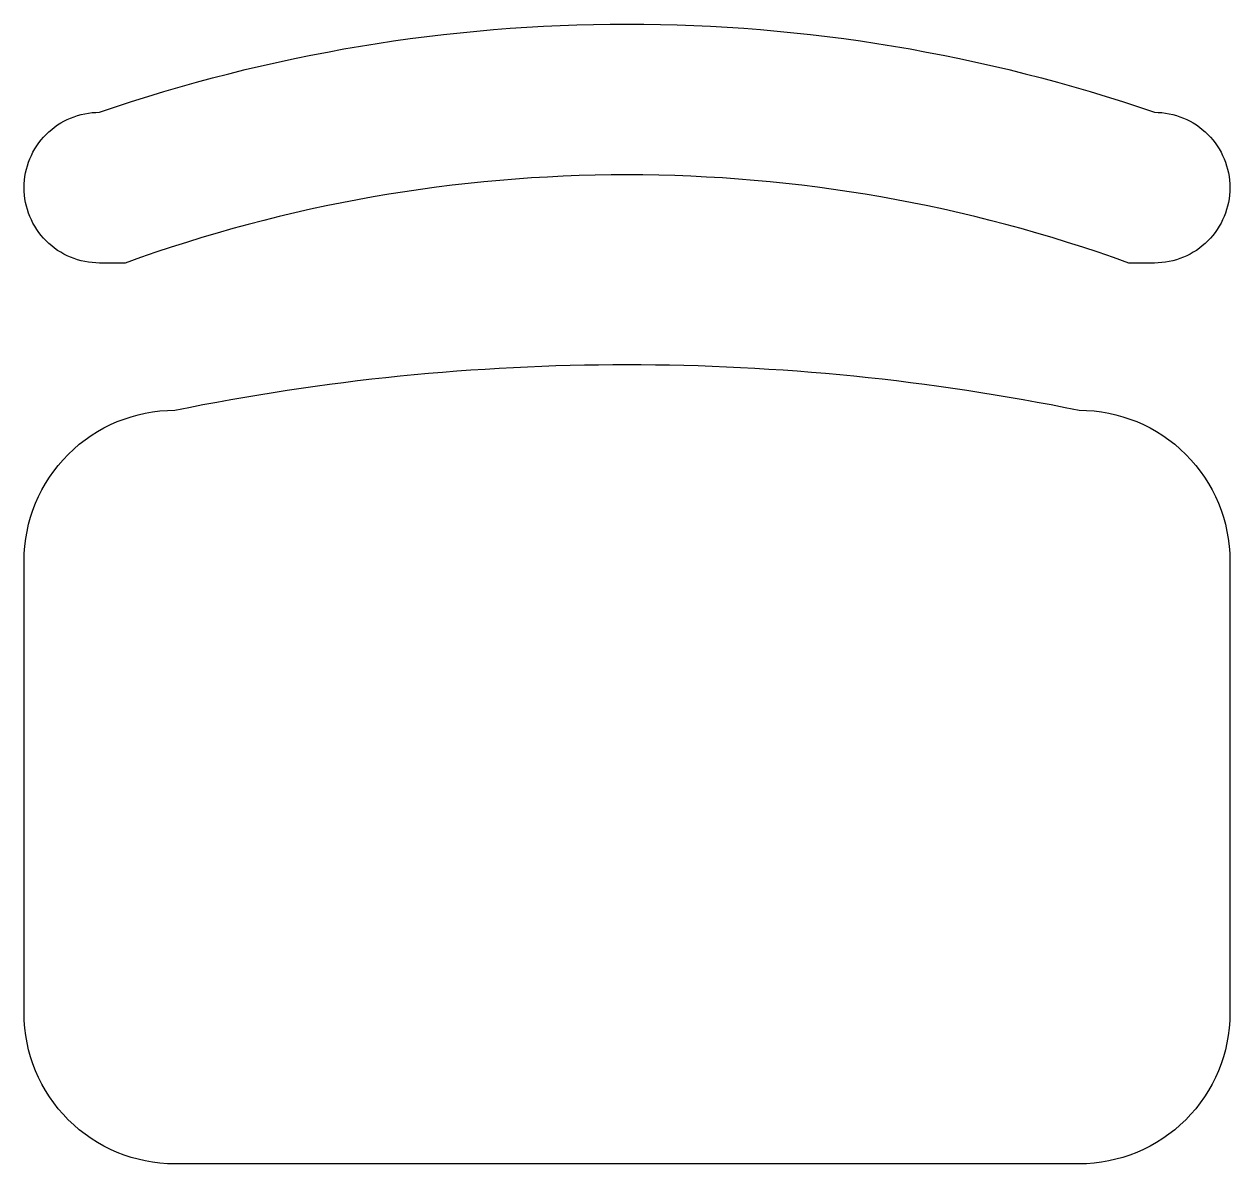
# Model space of a CAD drawing. Header units: metres. Extents: x -0.206 to 0.194, y -0.14 to 0.238.
import ezdxf

# ---------------------------------------------------------------- set-up
doc = ezdxf.new("R2010")
doc.units = ezdxf.units.M

msp = doc.modelspace()

# ---------------------------------------------------------------- linework, layer by layer
msp.add_line((0.19439, 0.18425), (0.19439, 0.18425))
for points in [[(-0.20561, 0.18425), (-0.20561, 0.18425, -0.414214), (-0.18061, 0.20925, -0.167087), (0.16939, 0.20925, -0.414214), (0.19439, 0.18425, -0.414214), (0.16939, 0.15925), (0.16083, 0.15925, 0.175685), (-0.17205, 0.15925), (-0.18061, 0.15925, -0.414214)], [(-0.20561, 0.06043, -0.414214), (-0.15561, 0.11043, -0.100929), (0.14439, 0.11043, -0.414214), (0.19439, 0.06043), (0.19439, -0.08957, -0.414214), (0.14439, -0.13957), (-0.15561, -0.13957, -0.414214), (-0.20561, -0.08957)]]:
    msp.add_lwpolyline(points, format="xyb", close=True)

doc.saveas('drawing.dxf')
